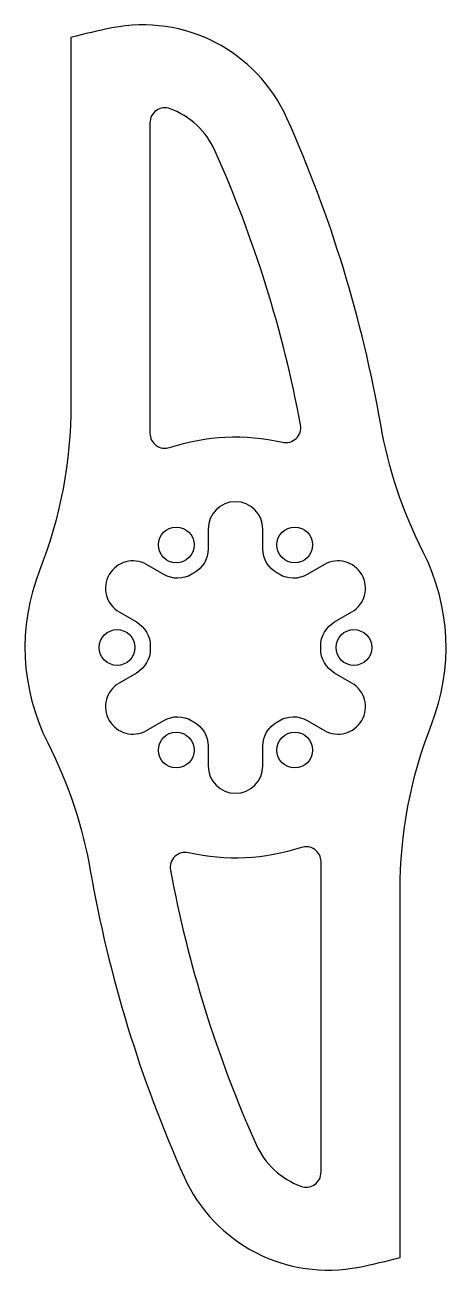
# Model space of a CAD drawing. Header units: inches. Extents: x -1 to 1, y -2.96 to 2.96.
import ezdxf

# ---------------------------------------------------------------- set-up
doc = ezdxf.new("R2010")
doc.units = ezdxf.units.IN
doc.layers.get('0').update_dxf_attribs({"linetype": 'CONTINUOUS'})

msp = doc.modelspace()

# ---------------------------------------------------------------- linework, layer by layer
for points in [[(-0.2445, -2.513, 0.35002), (0.5868, -2.9421, 0.01665), (0.7812, -2.8965), (0.7812, -1.1542, -0.093928), (0.9306, -0.3659, 0.21449), (0.8913, 0.4534, -0.074509), (0.6894, 1.0591, 0.062037), (0.2445, 2.513, 0.35002), (-0.5868, 2.9421, 0.01665), (-0.7812, 2.8965), (-0.7812, 1.1542, -0.093928), (-0.9306, 0.3659, 0.21449), (-0.8913, -0.4534, -0.074509), (-0.6894, -1.0591, 0.062037)], [(-0.0978, 2.3598, 0.20184), (-0.3104, 2.5584, 0.521898), (-0.4062, 2.4915), (-0.4062, 1.0175, 0.510753), (-0.3127, 0.9498, -0.136503), (0.2227, 0.9749, 0.539671), (0.3086, 1.0574, 0.059262)], [(-0.4221, 0.3938, 1), (-0.5521, 0.1687), (-0.4702, 0.1214, -0.272124), (-0.405, 0.0063, 0.007782), (-0.405, -0.0063, -0.272124), (-0.4702, -0.1214), (-0.5521, -0.1687, 1), (-0.4221, -0.3938), (-0.3402, -0.3465, -0.272124), (-0.2079, -0.3475, 0.007782), (-0.197, -0.3538, -0.272124), (-0.13, -0.4679), (-0.13, -0.5625, 1), (0.13, -0.5625), (0.13, -0.4679, -0.272124), (0.197, -0.3538, 0.007782), (0.2079, -0.3475, -0.272124), (0.3402, -0.3465), (0.4221, -0.3938, 1), (0.5521, -0.1687), (0.4702, -0.1214, -0.272124), (0.405, -0.0063, 0.007782), (0.405, 0.0063, -0.272124), (0.4702, 0.1214), (0.5521, 0.1687, 1), (0.4221, 0.3938), (0.3402, 0.3465, -0.272124), (0.2079, 0.3475, 0.007782), (0.197, 0.3538, -0.272124), (0.13, 0.4679), (0.13, 0.5625, 1), (-0.13, 0.5625), (-0.13, 0.4679, -0.272124), (-0.197, 0.3538, 0.007782), (-0.2079, 0.3475, -0.272124), (-0.3402, 0.3465)], [(0.0978, -2.3598, 0.20184), (0.3104, -2.5584, 0.521898), (0.4062, -2.4915), (0.4062, -1.0175, 0.510753), (0.3127, -0.9498, -0.136503), (-0.2227, -0.9749, 0.539671), (-0.3086, -1.0574, 0.059262)]]:
    msp.add_lwpolyline(points, format="xyb", close=True)
for centre in [(-0.2813, 0.4871), (0.2812, 0.4871), (-0.5625, 0), (0.5625, 0), (-0.2813, -0.4871), (0.2812, -0.4871)]:
    msp.add_circle(centre, 0.085)

doc.saveas('drawing.dxf')
